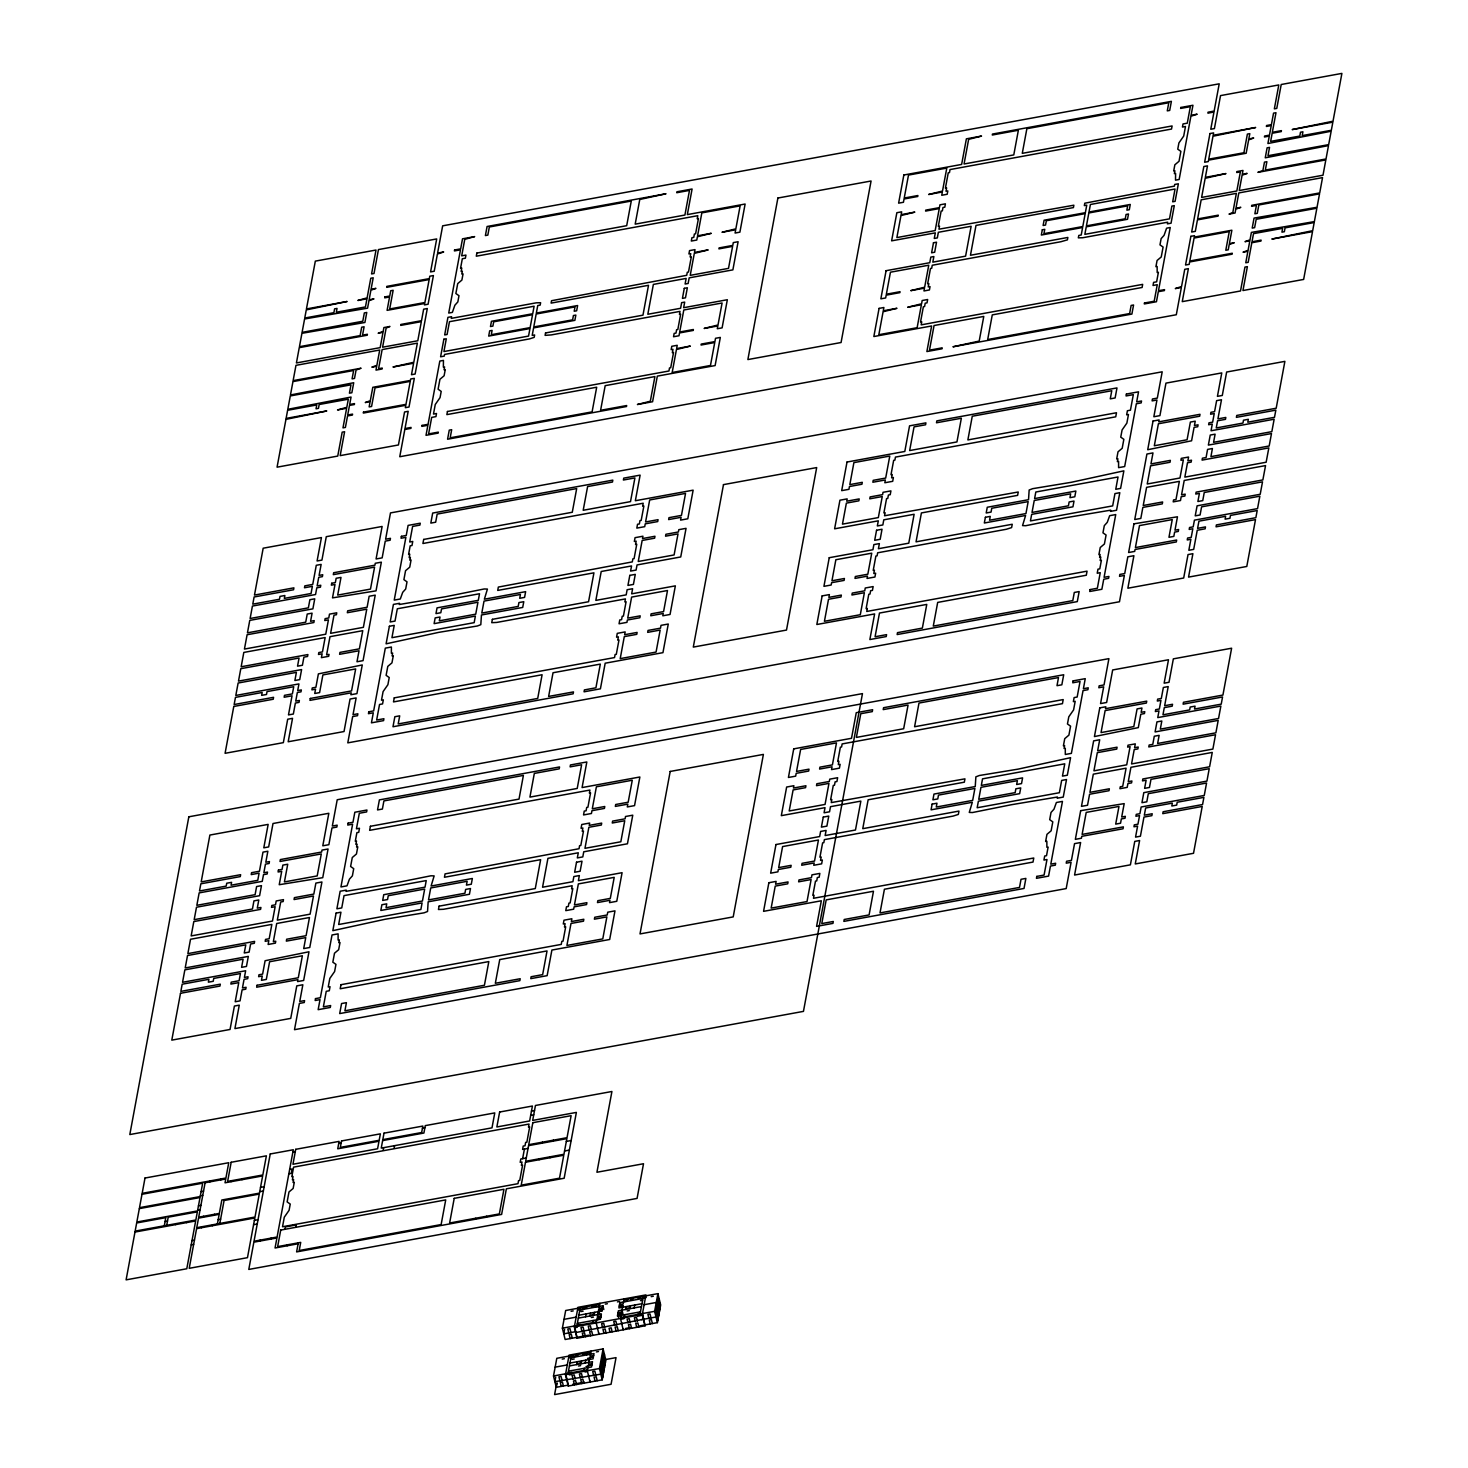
<?xml version="1.0" encoding="UTF-8"?>
<svg xmlns="http://www.w3.org/2000/svg" width="1468" height="1468" viewBox="0 0 1468 1468"><rect width="100%" height="100%" fill="white"/><g stroke="black" fill="none" stroke-linecap="round" stroke-linejoin="round"><path stroke-width="1.5" d="M164.288 1225.762L165.792 1217.651L136.671 1222.972L135.148 1231.101L195.831 1220L197.354 1211.871L168.214 1217.192L166.71 1225.321M175.628 1224.624L175.811 1223.67M186.564 1222.624L186.73 1221.67M201.428 1227.743L201.611 1226.789M203.391 1217.229L203.557 1216.275M209.961 1181.85L210.126 1180.896M212.346 1225.762L212.53 1224.789M214.31 1215.229L214.493 1214.275M220.879 1179.868L221.062 1178.896M217.392 1223.908L219.172 1214.348L198.529 1218.128L196.749 1227.688L255.01 1217.027L259.267 1194.09L224.072 1200.512L219.815 1223.468M231.1 1181.685L231.265 1180.731M242.018 1179.685L242.202 1178.731M259.928 1241.066L260.111 1240.111M270.846 1239.065L271.029 1238.111M284.976 1229.303L285.416 1226.918L296.334 1224.918L295.894 1227.303M287.196 1245.781L287.361 1244.827M298.298 1242.827L296.609 1251.91L501.616 1214.421L506.368 1188.823L564.152 1178.254L576.374 1112.414L532.682 1120.414L535.453 1105.477L611.917 1091.495L596.926 1172.253L643.516 1163.739L637.075 1198.42L248.789 1269.435L253.854 1242.185L276.92 1237.964L275.048 1248.002L298.114 1243.781M383.221 1150.05L383.662 1147.664M394.14 1148.049L394.58 1145.664M475.54 1219.192L475.705 1218.238M486.459 1217.192L486.642 1216.238M522.626 1158.656L524.406 1149.095M539.16 1159.72L539.343 1158.766M542.242 1143.132L542.426 1142.177M550.096 1157.738L550.261 1156.784M553.179 1141.131L553.344 1140.177M565.639 1373.773L568.391 1385.095L556.262 1387.297L553.509 1375.993L556.794 1358.304L590.778 1352.101M588.723 1335.183L565.143 1339.495L562.391 1328.191L565.675 1310.502L599.66 1304.281M555.693 1377.223L554.886 1381.645L600.816 1374.176L604.467 1354.579M564.574 1329.421L563.767 1333.843L575.896 1331.623L575.713 1332.577L643.865 1319.2M556.666 1383.498L554.592 1394.6L611.073 1384.269L616.028 1357.625L602.999 1360.01M556.262 1387.297L557.088 1382.893M565.455 1374.727L569.107 1355.129L603.091 1348.909L605.844 1360.23L602.21 1379.828L568.226 1386.049L565.455 1374.727L599.439 1368.525L603.091 1348.909M574.337 1326.925L577.988 1307.327L645.957 1294.904L642.305 1314.502L645.058 1325.806L577.107 1338.229L574.337 1326.925L642.305 1314.502M568.061 1373.332L571.346 1355.643M576.942 1325.531L580.227 1307.841M568.226 1386.049L568.391 1385.095M577.107 1338.229L574.52 1325.971M576.722 1364.598L577.254 1361.717M585.604 1316.778L586.136 1313.915M580.979 1363.809L581.511 1360.946M589.861 1316.007L590.393 1313.144M583.842 1370.451L584.246 1368.304M585.218 1363.038L585.75 1360.175M586.723 1354.909L587.127 1352.762M592.723 1322.65L593.127 1320.484M594.1 1315.236L594.632 1312.355M595.604 1307.107L596.008 1304.96M590.943 1351.129L590.008 1356.157L593.659 1355.496M602.265 1309.126L598.632 1309.786L597.384 1316.484L601.036 1315.805M599.825 1303.327L598.889 1308.355L602.541 1307.694M588.686 1376.397L588.87 1375.443M597.568 1328.595L597.751 1327.622M577.346 1323.384L600.412 1319.163L601.385 1313.897L578.319 1318.117M601.917 1311.034L602.889 1305.768L579.842 1309.988M590.246 1381.094L590.063 1382.049L587.31 1370.745L588.246 1365.717L591.879 1365.056M599.127 1333.293L598.944 1334.247L596.191 1322.925L597.127 1317.915L600.761 1317.255M624.102 1298.886L623.166 1303.914L619.533 1304.575M621.845 1324.154L622.01 1323.2M624.285 1316.869L624.689 1314.722M625.662 1309.456L626.194 1306.593M627.166 1301.327L627.57 1299.18M623.405 1328.852L623.221 1329.806L620.469 1318.484L621.386 1313.475L617.753 1314.135L618.67 1317.915M629.9 1308.685L630.433 1305.823M634.158 1307.915L634.69 1305.034M640.066 1313.988L643.351 1296.299M645.058 1325.806L642.489 1313.548M639.938 1325.824L657.389 1322.631L654.618 1311.328L657.903 1293.638L623.918 1299.841M659.279 1299.29L655.994 1316.98L641.589 1319.622M657.389 1322.631L660.673 1304.942L657.903 1293.638M292.903 1151.903L295.325 1151.463M338.704 1143.535L341.127 1143.095M422.454 1128.213L424.876 1127.773M531.471 1111.056L534.517 1110.505M530.664 1115.35L533.728 1114.799M289.636 1169.464L292.077 1169.023L291.27 1173.336L288.847 1173.776M201.116 1191.557L203.538 1191.117M200.327 1195.87L202.749 1195.429M260.515 1187.392L264.167 1186.731M259.726 1191.686L263.359 1191.025M198.455 1205.87L200.896 1205.43M528.04 1148.435L522.59 1149.426L523.195 1146.086L525.03 1145.756L525.636 1142.416L526.865 1142.196L529.691 1126.892L528.48 1127.112L529.049 1124.066L293.6 1167.133L291.82 1176.694L293.031 1176.474L292.407 1179.813L293.618 1179.593L293.086 1182.456L294.297 1182.235L293.141 1188.456L288.976 1191.979L287.141 1201.888L290.242 1204.09L289.086 1210.311L284.297 1217.192L282.517 1226.753L517.984 1183.685L518.534 1180.657L519.745 1180.437L522.59 1165.133L521.379 1165.353L522.002 1162.014L520.186 1162.344L520.81 1159.004L526.26 1157.995M566.336 1141.425L571.144 1140.544M197.666 1210.182L200.088 1209.742M165.077 1221.468L167.499 1221.027M564.556 1150.985L569.382 1150.105M218.181 1219.614L220.622 1219.156M254.386 1220.367L258.038 1219.706M253.597 1224.679L257.23 1224.018M192.014 1240.552L194.455 1240.111M191.225 1244.864L193.648 1244.405M584.613 1307.878L586.741 1307.493M591.898 1306.557L594.026 1306.171M605.256 1304.116L607.367 1303.731M617.386 1301.896L619.514 1301.51M630.745 1299.455L632.855 1299.07M638.011 1298.116L640.14 1297.73M571.089 1311.291L573.217 1310.887M578.374 1309.951L580.502 1309.566M581.401 1309.401L583.53 1309.016M597.182 1306.52L599.311 1306.116M625.093 1301.4L627.221 1301.015M640.874 1298.519L643.002 1298.134M643.901 1297.969L646.03 1297.584M651.186 1296.629L653.315 1296.244M642.947 1298.446L619.881 1302.667L618.909 1307.933L641.975 1303.712M580.998 1311.548L583.126 1311.163M640.47 1300.666L642.599 1300.281M619.257 1306.006L622.909 1305.346L621.661 1312.043L618.028 1312.704M600.063 1309.915L602.192 1309.529M620.707 1306.135L622.817 1305.749M578.851 1315.255L601.935 1310.961M564.024 1319.347L576.153 1317.126M644.122 1304.703L656.269 1302.483L659.022 1313.787M591.861 1314.649L593.99 1314.245M627.662 1308.098L629.79 1307.713M641.443 1306.575L618.377 1310.796L617.404 1316.044L640.452 1311.841M591.329 1317.512L593.457 1317.126M627.13 1310.961L629.258 1310.575M598.559 1318.044L600.687 1317.64M619.184 1314.264L621.313 1313.878M598.302 1319.475L600.412 1319.09M618.927 1315.695L621.056 1315.31M578.52 1324.925L580.649 1324.54M637.993 1314.062L640.121 1313.677M562.391 1328.191L596.375 1321.971M620.634 1317.53L654.618 1311.328M575.089 1327.641L577.218 1327.255M621.808 1319.09L623.937 1318.704M637.589 1316.209L639.718 1315.823M640.617 1315.658L642.745 1315.273M625.588 1328.448L629.956 1327.641M575.731 1355.698L577.86 1355.294M583.016 1354.358L585.145 1353.973M596.375 1351.918L598.485 1351.533M562.207 1359.093L564.336 1358.707M569.492 1357.753L571.621 1357.368M572.52 1357.203L574.649 1356.817M588.301 1354.322L590.43 1353.936M570.96 1357.79L594.008 1353.569L593.035 1358.836L569.969 1363.056M572.116 1359.35L574.245 1358.964M593.384 1356.927L589.751 1357.588L588.503 1364.286L592.154 1363.625M587.549 1358.377L589.677 1357.992M555.143 1367.148L567.29 1364.928M579.034 1363.166L581.163 1362.781M569.437 1365.919L592.503 1361.698L591.531 1366.965L568.465 1371.185M578.502 1366.029L580.631 1365.644M586.044 1366.506L588.154 1366.121M569.639 1372.745L571.768 1372.341M553.509 1375.993L587.494 1369.772M569.235 1374.892L571.364 1374.507M585.016 1372.011L587.145 1371.607M572.759 1384.287L584.356 1382.177M658.949 1301.088L657.994 1297.125L658.802 1301.914M660.325 1306.74L659.371 1302.777L660.178 1307.566M658.545 1303.29L657.572 1299.327L658.38 1304.135M659.921 1308.942L658.949 1304.997L659.774 1309.786M658.141 1305.511L657.169 1301.547L657.976 1306.336M659.517 1311.163L658.545 1307.199L659.352 1311.988M657.315 1309.933L656.343 1305.97L657.15 1310.759M658.692 1315.585L657.719 1311.621L658.526 1316.411M656.893 1312.135L655.939 1308.171L656.746 1312.979M658.288 1317.787L657.315 1313.842L658.123 1318.631M656.49 1314.355L655.517 1310.392L656.343 1315.181M657.866 1320.007L656.912 1316.044L657.719 1320.833M651.003 1317.897L650.03 1313.933L647.902 1314.319L648.874 1318.282M652.379 1323.549L651.407 1319.585L649.278 1319.971L650.251 1323.934M637.461 1321.292L636.506 1317.328L634.378 1317.714L635.35 1321.677M638.837 1326.944L637.883 1322.98L635.754 1323.384L636.727 1327.329M630.194 1322.631L629.221 1318.668L627.093 1319.053L628.065 1323.017M631.57 1328.283L630.598 1324.32L628.469 1324.705L629.442 1328.668M622.01 1310.135L622.927 1313.897M616.835 1325.072L615.863 1321.108L613.752 1321.494L614.707 1325.457M618.212 1330.724L617.239 1326.76L615.129 1327.145L616.083 1331.109M612.138 1331.825L611.183 1327.861L609.055 1328.265L610.027 1332.21M602.889 1305.768L603.807 1309.548M604.706 1327.274L603.733 1323.329L601.605 1323.714L602.577 1327.678M606.082 1332.944L605.11 1328.98L602.981 1329.366L603.954 1333.329M598.632 1309.786L599.55 1313.548M604.082 1356.597L603.128 1352.652L603.935 1357.441M605.458 1362.267L604.504 1358.304L605.311 1363.093M603.623 1359.056L602.669 1355.092L603.476 1359.882M605.018 1364.708L604.045 1360.744L604.853 1365.552M603.183 1361.497L602.21 1357.551L603.018 1362.341M604.559 1367.167L603.587 1363.203L604.394 1367.993M602.724 1363.955L601.752 1359.992L602.559 1364.8M604.1 1369.607L603.128 1365.644L603.954 1370.451M602.265 1366.396L601.293 1362.451L602.119 1367.24M603.642 1372.066L602.687 1368.103L603.495 1372.892M601.807 1368.855L600.852 1364.891L601.66 1369.699M603.183 1374.507L602.229 1370.543L603.036 1375.351M591.347 1329.733L590.375 1325.769L588.264 1326.155L589.219 1330.118M592.723 1335.385L591.769 1331.421L589.641 1331.806L590.595 1335.77M601.348 1371.295L600.394 1367.35L601.201 1372.14M602.742 1376.966L601.77 1373.002L602.577 1377.791M599.439 1368.525L602.21 1379.828M595.824 1375.094L594.852 1371.13L592.723 1371.516L593.696 1375.479M597.201 1380.746L596.228 1376.782L594.1 1377.168L595.072 1381.131M584.062 1331.054L583.108 1327.09L580.979 1327.494L581.934 1331.439M585.438 1336.706L584.484 1332.76L582.356 1333.146L583.31 1337.091M582.466 1377.534L581.493 1373.571L579.383 1373.956L580.337 1377.92M583.842 1383.186L582.888 1379.223L580.759 1379.608L581.713 1383.572M570.887 1332.54L569.933 1328.577L567.804 1328.98L568.758 1332.926M572.263 1338.192L571.309 1334.247L569.18 1334.632L570.153 1338.577M575.181 1378.856L574.227 1374.91L572.098 1375.296L573.052 1379.241M576.557 1384.507L575.603 1380.562L573.474 1380.948L574.447 1384.911M562.005 1380.342L561.051 1376.397L558.923 1376.782L559.895 1380.727M563.382 1385.994L562.428 1382.049L560.299 1382.434L561.271 1386.398M188.84 816.795L129.808 1134.562L803.455 1011.379L862.468 693.612L188.84 816.795M134.983 1232.056L126.101 1279.857L186.785 1268.756L195.666 1220.954L134.983 1232.056M139.332 1208.623L136.836 1222.018L197.519 1210.917L200.015 1197.539L139.332 1208.623M141.992 1194.291L139.497 1207.669L200.18 1196.567L202.676 1183.19L141.992 1194.291M145.002 1178.033L142.176 1193.337L225.907 1178.015L228.751 1162.711L145.002 1178.033M285.948 419.371L277.067 467.173L337.75 456.071L342.191 432.161L344.613 431.72L340.172 455.63L398.434 444.969L404.562 411.994L408.196 411.315L405.003 428.528L411.077 427.427L410.893 428.381L404.819 429.482L399.755 456.731L1176.308 314.739L1181.373 287.489L1175.299 288.59L1181.556 286.517L1184.749 269.323L1188.383 268.644L1182.254 301.637L1240.515 290.976L1244.956 267.084L1247.378 266.644L1242.956 290.536L1303.639 279.434L1312.52 231.632L1271.857 239.064L1312.686 230.678L1314.19 222.549L1285.069 227.87L1284.353 231.705L1281.931 232.146L1282.647 228.329L1253.507 233.651L1252.002 241.78L1261.104 240.11L1260.939 241.064L1251.819 242.734L1248.185 262.332L1245.763 262.772L1247.892 251.303L1243.029 252.184L1248.075 250.349L1249.837 240.789L1244.992 241.669L1250.02 239.834L1251.397 232.403L1314.374 221.595L1316.869 208.217L1256.186 219.301L1254.626 227.65L1252.204 228.09L1254.057 218.09L1317.035 207.263L1319.53 193.868L1258.847 204.97L1257.287 213.337L1254.865 213.778L1256.406 205.41L1251.562 206.291L1251.745 205.337L1319.714 192.914L1322.54 177.61L1238.809 192.932L1235.964 208.236L1240.809 207.337L1235.781 209.19L1235.065 213.007L1229.01 214.126L1232.826 212.493L1236.368 193.372L1201.173 199.813L1197.631 218.934L1218.256 215.154L1218.073 216.108L1197.448 219.888L1195.319 231.357L1191.667 232.036L1203.833 166.526L1207.485 165.866L1205.356 177.334L1225.982 173.573L1205.173 178.307L1201.613 197.428L1236.827 190.987L1240.368 171.866L1236.735 172.527L1236.9 171.572L1242.974 170.453L1242.258 174.288L1247.121 173.389L1242.093 175.243L1239.249 190.546L1322.998 175.224L1325.824 159.92L1257.874 172.362L1262.902 170.508L1264.462 162.141L1266.884 161.7L1265.324 170.068L1326.008 158.966L1328.503 145.589L1265.251 157.828L1267.104 147.828L1269.545 147.387L1267.985 155.718L1328.668 144.635L1331.164 131.239L1267.912 143.515L1269.288 136.102L1264.443 136.983L1264.609 136.029L1269.471 135.129L1271.251 125.569L1266.389 126.468L1266.572 125.514L1271.416 124.615L1273.545 113.146L1275.986 112.706L1272.334 132.303L1281.436 130.634L1281.27 131.588L1272.169 133.258L1270.646 141.387L1299.786 136.065L1300.501 132.23L1302.923 131.79L1302.208 135.607L1331.329 130.285L1332.852 122.156L1292.189 129.588L1333.017 121.202L1341.899 73.4L1281.215 84.502L1276.775 108.393L1274.352 108.852L1278.793 84.942L1220.532 95.603L1214.403 128.578L1210.77 129.239L1213.963 112.045L1207.889 113.146L1208.072 112.192L1214.146 111.073L1219.211 83.823L442.657 225.833L437.592 253.083L443.666 251.982L437.409 254.037L434.216 271.25L430.583 271.91L436.693 238.935L378.45 249.578L374.01 273.488L371.569 273.929L376.01 250.037L315.326 261.12L306.445 308.941L347.109 301.49L306.28 309.895L304.757 318.024L333.897 312.684L334.612 308.867L337.034 308.427L336.319 312.244L365.459 306.922L366.963 298.793L357.862 300.463L367.128 297.839L370.78 278.241L373.202 277.782L371.074 289.269L375.936 288.37L370.89 290.224L369.129 299.784L373.973 298.885L368.945 300.738L367.569 308.17L304.592 318.978L302.096 332.355L362.779 321.253L364.339 312.923L366.761 312.464L364.908 322.483L301.931 333.309L299.435 346.705L360.119 335.603L361.678 327.217L364.101 326.777L362.541 335.163L367.404 334.264L367.22 335.218L299.252 347.659L296.426 362.945L380.157 347.641L383.001 332.337L378.157 333.236L383.185 331.383L383.9 327.566L389.956 326.447L386.139 328.08L382.597 347.2L417.793 340.759L421.334 321.639L400.709 325.401L400.892 324.446L421.518 320.685L423.646 309.197L427.298 308.537L415.132 374.028L411.48 374.707L413.609 363.22L392.984 367L413.793 362.266L417.352 343.145L382.139 349.586L378.597 368.707L382.231 368.046L382.065 369L375.992 370.101L376.707 366.284L371.844 367.165L376.872 365.33L379.717 350.026L295.967 365.349L293.123 380.634L361.091 368.211L356.063 370.046L354.504 378.432L352.081 378.872L353.641 370.505L292.958 381.588L290.462 394.984L353.715 382.726L351.861 392.745L349.421 393.185L350.98 384.836L290.297 395.938L287.801 409.315L351.054 397.039L349.678 404.471L354.522 403.59L354.357 404.544L349.494 405.425L347.714 414.985L352.577 414.104L352.393 415.059L347.549 415.939L345.402 427.427L342.98 427.867L346.632 408.269L337.53 409.939L346.797 407.315L348.32 399.186L319.18 404.507L318.464 408.343L316.042 408.783L316.758 404.948L287.618 410.288L286.113 418.398L326.777 410.967L285.948 419.371M180.509 993.285L171.793 1040.133L230.054 1029.472L234.403 1006.057L239.266 1005.158L234.917 1028.591L290.737 1018.388L296.775 985.872L302.848 984.771L299.747 1001.488L304.592 1000.607L304.243 1002.516L299.38 1003.415L294.499 1029.692L1066.19 888.58L1071.09 862.285L1066.227 863.184L1066.575 861.257L1071.438 860.376L1074.539 843.641L1080.613 842.54L1074.576 875.038L1130.397 864.836L1134.764 841.403L1139.608 840.522L1135.259 863.955L1193.521 853.293L1202.219 806.446L1162.766 813.657L1163.133 811.749L1202.567 804.537L1203.907 797.363L1177.208 802.244L1176.675 805.106L1171.813 806.005L1172.345 803.124L1145.646 808.006L1144.324 815.18L1152.215 813.749L1151.848 815.658L1143.957 817.089L1140.416 836.209L1135.553 837.109L1137.59 826.117L1133.957 826.778L1134.305 824.869L1137.957 824.19L1139.553 815.602L1135.902 816.263L1136.269 814.355L1139.902 813.676L1141.15 806.996L1204.255 795.454L1206.568 783.013L1148.306 793.674L1146.802 801.803L1141.957 802.684L1143.811 792.647L1206.935 781.104L1209.228 768.681L1150.985 779.324L1149.462 787.454L1144.618 788.353L1146.123 780.224L1142.489 780.884L1142.838 778.976L1209.595 766.773L1212.256 752.423L1130.929 767.287L1128.268 781.637L1131.92 780.976L1131.553 782.884L1127.919 783.545L1127.204 787.38L1119.919 788.701L1120.286 786.793L1122.708 786.353L1126.084 768.186L1093.311 774.168L1089.935 792.335L1109.349 788.793L1109.001 790.701L1089.586 794.243L1087.531 805.253L1081.476 806.354L1093.642 740.863L1099.697 739.762L1097.66 750.754L1117.075 747.194L1116.726 749.102L1097.312 752.662L1093.935 770.828L1126.708 764.828L1130.085 746.661L1127.644 747.12L1128.011 745.193L1135.296 743.872L1134.58 747.689L1138.214 747.029L1137.865 748.937L1134.214 749.597L1131.553 763.947L1212.88 749.084L1215.541 734.734L1148.783 746.937L1149.15 745.028L1152.784 744.368L1154.288 736.239L1159.151 735.358L1157.628 743.469L1215.889 732.826L1218.201 720.384L1155.096 731.926L1156.949 721.889L1161.812 721.008L1160.307 729.137L1218.55 718.476L1220.862 706.053L1157.757 717.595L1159.004 710.897L1155.353 711.558L1155.72 709.65L1159.353 708.989L1160.949 700.383L1157.316 701.043L1157.665 699.135L1161.316 698.474L1163.353 687.483L1168.198 686.584L1164.656 705.704L1172.547 704.273L1172.18 706.181L1164.289 707.631L1162.968 714.788L1189.667 709.906L1190.199 707.044L1195.062 706.163L1194.53 709.026L1221.229 704.145L1222.55 696.97L1183.116 704.181L1183.465 702.273L1222.917 695.061L1231.615 648.214L1173.354 658.857L1169.005 682.29L1164.142 683.171L1168.491 659.756L1112.671 669.959L1106.633 702.475L1100.56 703.576L1103.679 686.841L1098.816 687.74L1099.165 685.813L1104.028 684.932L1108.909 658.637L337.218 799.748L332.337 826.044L337.181 825.163L336.833 827.071L331.97 827.97L328.869 844.687L322.795 845.807L328.832 813.29L273.011 823.511L268.662 846.926L263.8 847.825L268.149 824.392L209.887 835.053L201.189 881.901L240.642 874.689L240.275 876.598L200.841 883.809L199.501 890.984L226.2 886.103L226.733 883.222L231.595 882.341L231.063 885.204L257.762 880.323L259.102 873.148L251.212 874.598L251.56 872.689L259.451 871.24L262.992 852.119L267.855 851.238L265.818 862.23L269.451 861.569L269.103 863.478L265.451 864.138L263.855 872.744L267.506 872.084L267.139 873.992L263.506 874.653L262.258 881.351L199.153 892.893L196.84 905.316L255.102 894.673L256.606 886.544L261.469 885.644L259.597 895.7L196.492 907.224L194.18 919.665L252.441 909.004L253.946 900.875L258.79 899.994L257.285 908.123L260.937 907.463L260.57 909.371L193.813 921.574L191.152 935.923L272.479 921.042L275.14 906.71L271.507 907.371L271.855 905.462L275.489 904.783L276.204 900.967L283.489 899.627L283.141 901.554L280.7 901.994L277.324 920.161L310.097 914.16L313.473 895.994L294.059 899.554L294.407 897.645L313.822 894.085L315.877 883.094L321.932 881.974L309.766 947.484L303.711 948.585L305.748 937.593L286.333 941.135L286.682 939.226L306.096 935.685L309.473 917.518L276.7 923.5L273.342 941.667L275.764 941.227L275.397 943.135L268.13 944.475L268.827 940.639L265.194 941.318L265.543 939.392L269.194 938.731L271.855 924.4L190.528 939.263L187.867 953.613L254.625 941.392L254.276 943.3L250.624 943.979L249.12 952.108L244.257 952.989L245.78 944.86L187.519 955.521L185.207 967.944L248.312 956.402L246.459 966.439L241.596 967.339L243.101 959.21L184.858 969.853L182.546 982.294L245.651 970.752L244.404 977.431L248.055 976.77L247.707 978.679L244.055 979.358L242.459 987.964L246.092 987.285L245.743 989.193L242.11 989.872L240.055 1000.864L235.21 1001.745L238.752 982.624L230.861 984.074L231.228 982.165L239.119 980.716L240.44 973.541L213.741 978.422L213.209 981.303L208.364 982.184L208.896 979.321L182.179 984.202L180.858 991.377L220.31 984.166L219.943 986.074L180.509 993.285M233.779 706.457L225.081 753.304L283.342 742.643L287.691 719.228L292.536 718.329L288.187 741.762L344.026 731.541L350.063 699.043L356.137 697.924L353.017 714.659L357.88 713.778L357.513 715.687L352.669 716.567L347.788 742.863L1119.478 601.752L1124.36 575.456L1119.515 576.337L1119.864 574.428L1124.727 573.548L1127.828 556.812L1133.902 555.711L1127.864 588.209L1183.685 578.007L1188.034 554.574L1192.897 553.693L1188.548 577.107L1246.791 566.464L1255.507 519.617L1216.054 526.829L1216.403 524.92L1255.856 517.69L1257.195 510.534L1230.478 515.415L1229.945 518.277L1225.101 519.158L1225.633 516.296L1198.934 521.177L1197.594 528.352L1205.485 526.902L1205.136 528.829L1197.246 530.26L1193.686 549.381L1188.841 550.28L1190.878 539.288L1187.245 539.949L1187.594 538.04L1191.227 537.361L1192.823 528.755L1189.19 529.434L1189.539 527.507L1193.19 526.847L1194.438 520.149L1257.544 508.607L1259.856 496.184L1201.595 506.845L1200.09 514.974L1195.227 515.855L1197.099 505.818L1260.205 494.276L1262.517 481.853L1204.255 492.496L1202.751 500.625L1197.888 501.505L1199.411 493.395L1195.759 494.055L1196.126 492.147L1262.865 479.926L1265.544 465.595L1184.217 480.458L1181.556 494.808L1185.19 494.129L1184.841 496.056L1181.189 496.716L1180.492 500.533L1173.207 501.873L1173.556 499.964L1175.996 499.524L1179.355 481.357L1146.6 487.339L1143.223 505.506L1162.638 501.964L1162.289 503.873L1142.856 507.414L1140.82 518.424L1134.746 519.525L1146.912 454.034L1152.986 452.915L1150.949 463.925L1170.363 460.365L1170.014 462.273L1150.582 465.833L1147.224 484L1179.978 477.999L1183.355 459.833L1180.933 460.273L1181.281 458.365L1188.566 457.043L1187.851 460.86L1191.502 460.2L1191.135 462.108L1187.502 462.769L1184.841 477.118L1266.15 462.236L1268.829 447.905L1202.072 460.108L1202.42 458.199L1206.072 457.539L1207.577 449.41L1212.421 448.511L1210.917 456.64L1269.178 445.997L1271.49 433.555L1208.366 445.098L1210.238 435.06L1215.1 434.179L1213.577 442.308L1271.839 431.647L1274.151 419.224L1211.045 430.766L1212.274 424.068L1208.641 424.729L1208.99 422.821L1212.641 422.16L1214.238 413.554L1210.586 414.215L1210.953 412.306L1214.586 411.646L1216.623 400.636L1221.486 399.755L1217.926 418.875L1225.817 417.444L1225.468 419.353L1217.578 420.784L1216.238 427.959L1242.956 423.078L1243.488 420.215L1248.332 419.316L1247.8 422.197L1274.499 417.316L1275.839 410.141L1236.386 417.352L1236.753 415.444L1276.187 408.232L1284.885 361.367L1226.642 372.028L1222.293 395.461L1217.431 396.342L1221.78 372.909L1165.959 383.13L1159.922 415.627L1153.848 416.747L1156.949 400.012L1152.105 400.892L1152.453 398.984L1157.316 398.103L1162.197 371.808L390.488 512.919L385.607 539.215L390.47 538.334L390.103 540.242L385.258 541.123L382.157 557.858L376.083 558.978L382.12 526.462L326.281 536.682L321.932 560.097L317.088 560.978L321.437 537.563L263.176 548.206L254.478 595.072L293.912 587.842L293.563 589.769L254.111 596.981L252.79 604.155L279.489 599.256L280.021 596.393L284.884 595.513L284.333 598.375L311.051 593.494L312.372 586.319L304.482 587.769L304.849 585.86L312.739 584.411L316.281 565.29L321.143 564.409L319.088 575.401L322.74 574.722L322.373 576.649L318.739 577.309L317.143 585.916L320.776 585.255L320.428 587.163L316.794 587.824L315.547 594.522L252.423 606.064L250.129 618.487L308.372 607.844L309.895 599.715L314.739 598.816L312.886 608.853L249.762 620.395L247.45 632.836L305.711 622.175L307.234 614.046L312.078 613.165L310.574 621.294L314.207 620.615L313.858 622.542L247.101 634.745L244.44 649.076L325.749 634.213L328.428 619.881L324.777 620.542L325.144 618.634L328.777 617.955L329.493 614.138L336.759 612.798L336.411 614.725L333.988 615.165L330.612 633.332L363.385 627.331L366.761 609.165L347.329 612.725L347.696 610.798L367.11 607.257L369.147 596.265L375.221 595.146L363.055 660.637L356.981 661.756L359.036 650.764L339.603 654.306L339.97 652.398L359.385 648.838L362.761 630.671L329.988 636.672L326.612 654.838L329.034 654.398L328.685 656.306L321.4 657.646L322.116 653.811L318.483 654.471L318.831 652.563L322.465 651.902L325.144 637.552L243.816 652.434L241.156 666.766L307.913 654.563L307.546 656.471L303.913 657.15L302.408 665.261L297.545 666.16L299.05 658.031L240.789 668.692L238.495 681.115L301.601 669.573L299.729 679.611L294.884 680.491L296.389 672.381L238.128 683.024L235.816 695.447L298.94 683.923L297.692 690.602L301.344 689.942L300.977 691.85L297.343 692.511L295.747 701.117L299.38 700.456L299.032 702.365L295.38 703.044L293.343 714.035L288.48 714.916L292.04 695.795L284.15 697.245L284.498 695.337L292.389 693.887L293.728 686.712L267.029 691.593L266.497 694.474L261.634 695.355L262.166 692.492L235.467 697.373L234.146 704.53L273.58 697.318L273.231 699.245L233.779 706.457M196.584 1228.643L189.207 1268.315L247.468 1257.672L254.826 1217.981L196.584 1228.643M205.098 1182.749L198.712 1217.174L219.338 1213.394L221.833 1199.998L259.451 1193.135L262.644 1175.923L225.026 1182.804L225.742 1178.969L205.098 1182.749M257.028 985.285L256.661 987.212L297.931 979.651L297.582 981.578L303.656 980.459L308.977 951.778L265.102 960.733L262.625 974.11L258.974 974.77L258.625 976.679L262.258 976.018L261.469 980.33L266.314 979.431L269.598 961.742L302.371 955.76L298.298 977.743L257.028 985.285M278.425 870.084L278.076 871.992L281.709 871.331L279.232 884.709L322.74 877.681L328.061 848.999L322.006 850.1L321.639 852.027L280.37 859.569L280.021 861.477L321.29 853.936L317.198 875.919L284.425 881.919L287.728 864.23L282.865 865.111L282.058 869.423L278.425 870.084M310.298 698.456L309.95 700.364L351.219 692.823L350.852 694.731L356.926 693.63L362.266 664.949L318.391 673.885L315.895 687.281L312.262 687.941L311.895 689.85L315.547 689.189L314.739 693.483L319.602 692.602L322.887 674.913L355.66 668.931L351.568 690.914L310.298 698.456M331.713 583.255L331.346 585.163L334.998 584.503L332.502 597.88L376.028 590.852L381.35 562.171L375.276 563.272L374.927 565.18L333.658 572.74L333.309 574.649L374.579 567.107L370.486 589.09L337.713 595.091L340.998 577.401L336.154 578.282L335.346 582.576L331.713 583.255M363.495 412.104L363.312 413.058L405.792 405.296L405.351 407.682L409.003 407.021L414.325 378.34L410.691 379.001L410.416 380.432L372.799 387.313L370.303 400.709L365.275 402.544L370.119 401.663L369.147 406.911L371.587 406.471L375.037 387.827L410.233 381.386L405.975 404.342L363.495 412.104M384.891 296.903L384.726 297.857L389.571 296.958L387.093 310.354L424.711 303.472L424.454 304.904L428.087 304.243L433.409 275.562L429.775 276.223L429.335 278.608L386.855 286.37L386.671 287.343L429.151 279.562L424.894 302.518L389.699 308.959L393.149 290.297L390.727 290.756L389.754 296.004L384.891 296.903M231.173 1162.271L227.632 1181.391L262.827 1174.969L266.387 1155.83L231.173 1162.271M270.24 1153.976L254.037 1241.231L277.103 1237.01L293.306 1149.756L270.24 1153.976M315.51 998.607L315.161 1000.515L320.024 999.635L318.152 1009.672L330.282 1007.452L330.649 1005.543L323.364 1006.865L326.245 991.304L329.291 990.753L330.043 986.698L328.226 987.028L329.823 978.422L334.612 971.541L335.952 964.366L332.832 962.164L334.502 953.209L338.668 949.686L340.007 942.511L338.796 942.731L339.328 939.869L338.117 940.089L338.099 933.85L332.025 934.969L320.373 997.726L315.51 998.607M348.099 823.163L347.751 825.071L352.614 824.19L340.943 886.947L347.017 885.828L349.439 879.167L352.393 875.846L353.715 868.671L350.613 866.469L352.283 857.532L356.449 853.991L357.788 846.816L356.577 847.036L357.109 844.173L355.88 844.394L356.504 841.054L355.293 841.274L356.889 832.668L358.724 832.338L359.476 828.264L356.43 828.833L359.33 813.254L366.615 811.932L366.963 810.024L354.834 812.244L352.962 822.282L348.099 823.163M368.798 711.778L368.45 713.687L373.294 712.806L371.441 722.843L383.57 720.623L383.919 718.714L376.652 720.036L379.533 704.475L382.561 703.924L383.332 699.851L381.497 700.199L383.093 691.593L387.901 684.712L389.222 677.537L386.121 675.335L387.791 666.38L391.956 662.857L393.296 655.682L392.084 655.902L392.617 653.04L391.387 653.26L391.387 647.021L385.313 648.14L373.661 710.897L368.798 711.778M401.388 536.334L401.039 538.242L405.884 537.361L394.231 600.118L400.305 598.999L402.709 592.32L405.682 589.017L407.003 581.842L403.902 579.64L405.553 570.703L409.737 567.162L411.058 559.987L409.847 560.207L410.379 557.345L409.168 557.565L409.792 554.225L408.581 554.445L410.178 545.839L411.994 545.509L412.747 541.435L409.719 542.004L412.618 526.425L419.885 525.104L420.252 523.195L408.104 525.397L406.251 535.453L401.388 536.334M421.995 425.426L421.811 426.381L427.885 425.28L426.014 435.317L438.161 433.097L438.326 432.142L428.619 433.904L431.684 417.389L435.941 416.618L436.51 413.499L433.482 414.068L435.262 404.507L440.051 397.626L441.207 391.406L438.106 389.203L439.941 379.294L444.107 375.771L445.263 369.551L444.052 369.771L444.584 366.908L443.373 367.128L443.446 360.412L439.813 361.073L428.069 424.307L421.995 425.426M454.585 249.982L454.401 250.936L460.475 249.817L448.731 313.051L452.364 312.39L454.878 305.234L457.832 301.931L458.989 295.71L455.869 293.508L457.722 283.599L461.888 280.076L463.044 273.855L461.833 274.076L462.365 271.213L461.154 271.433L461.778 268.094L460.548 268.314L462.328 258.753L465.374 258.203L465.943 255.083L461.704 255.854L464.769 239.339L474.659 236.605L462.512 238.825L460.658 248.863L454.585 249.982M336.099 913.114L332.832 930.657L385.368 919.207L424.087 912.821L427.537 911.5L428.161 901.811L469.43 894.269L470.494 888.525L465.631 889.424L464.934 893.241L428.509 899.902L430.73 887.956L467.154 881.295L466.439 885.112L471.283 884.231L472.366 878.488L431.097 886.03L434.143 875.901L430.95 875.79L391.993 883.608L345.989 891.333L346.228 890.14L340.154 891.241L336.888 908.802L341.75 907.921L344.026 895.627L426.234 880.58L425.023 887.149L383.754 894.691L382.689 900.434L387.552 899.535L388.249 895.719L424.674 889.058L422.454 901.003L386.029 907.664L386.745 903.848L381.9 904.728L380.818 910.472L422.087 902.93L420.876 909.481L338.668 924.51L340.943 912.215L336.099 913.114M389.369 626.267L386.102 643.828L438.657 632.378L477.357 625.992L480.807 624.671L481.449 614.982L522.7 607.44L523.782 601.696L518.92 602.577L518.204 606.412L481.798 613.074L484.018 601.109L520.424 594.467L519.727 598.283L524.571 597.403L525.636 591.659L484.367 599.201L487.431 589.072L484.238 588.962L445.263 596.779L399.278 604.504L399.498 603.311L393.424 604.412L390.176 621.973L395.02 621.092L397.314 608.78L479.522 593.751L478.311 600.32L437.042 607.862L435.978 613.606L440.822 612.706L441.538 608.89L477.944 602.229L475.724 614.174L439.317 620.836L440.033 617.019L435.17 617.9L434.106 623.643L475.375 616.083L474.164 622.652L391.938 637.681L394.231 625.386L389.369 626.267M443.868 339.218L440.602 356.779L444.253 356.118L444.565 354.43L529.508 338.906L534.187 337.365L534.627 334.961L532.205 335.401L533.6 327.896L574.869 320.354L575.841 315.088L573.419 315.528L572.612 319.841L533.783 326.942L536.169 314.024L575.016 306.922L574.208 311.234L576.649 310.794L577.621 305.527L536.352 313.069L537.747 305.546L540.169 305.105L540.628 302.72L536.224 302.83L451.263 318.373L451.575 316.703L447.923 317.363L444.676 334.924L447.098 334.484L449.465 321.694L534.113 306.225L532.719 313.73L491.45 321.29L490.477 326.538L492.899 326.098L493.688 321.804L532.535 314.702L530.131 327.603L491.303 334.704L492.092 330.41L489.67 330.851L488.697 336.099L529.966 328.557L528.553 336.08L443.923 351.549L446.29 338.778L443.868 339.218M280.718 1230.074L277.654 1246.607L300.72 1242.387L299.215 1250.516L441.134 1224.551L445.721 1199.906L280.718 1230.074M295.729 1149.316L292.958 1164.252L377.588 1148.765L379.001 1141.242L337.732 1148.802L339.108 1141.388L295.729 1149.316M340.961 984.698L340.209 988.753L488.826 961.577L484.422 985.267L344.907 1010.791L346.43 1002.662L341.567 1003.543L339.695 1013.581L519.856 980.642L520.204 978.734L495.34 983.266L499.744 959.577L547.032 950.934L542.646 974.624L531.122 976.734L530.774 978.642L547.142 975.651L551.895 950.053L609.679 939.483L614.982 910.857L607.752 912.197L607.22 914.986L594.76 917.261L594.393 919.188L606.871 916.894L602.779 938.896L566.923 945.447L570.997 923.464L583.475 921.188L583.824 919.262L571.364 921.555L571.878 918.748L563.987 920.197L563.29 924.014L565.107 923.684L564.483 927.024L565.694 926.803L563.033 941.153L561.822 941.373L561.253 944.401L340.961 984.698M370.395 826.282L369.642 830.337L589.934 790.059L589.365 793.087L590.576 792.867L587.916 807.216L586.705 807.437L586.081 810.776L584.246 811.107L583.548 814.942L591.439 813.492L591.953 810.703L604.431 808.409L604.779 806.501L592.301 808.776L596.393 786.793L632.268 780.242L628.176 802.225L615.698 804.501L615.349 806.409L627.827 804.134L627.295 806.941L634.543 805.62L639.865 776.994L582.08 787.564L586.833 761.965L570.465 764.956L570.116 766.865L581.622 764.755L577.218 788.444L529.93 797.106L534.334 773.416L559.18 768.865L559.547 766.957L379.405 799.895L377.533 809.932L382.396 809.051L383.9 800.922L523.397 775.416L519.011 799.106L370.395 826.282M394.25 697.869L393.497 701.924L542.096 674.748L537.71 698.438L398.195 723.944L399.7 715.834L394.855 716.714L392.984 726.752L573.126 693.813L573.493 691.905L548.628 696.438L553.032 672.748L600.32 664.105L595.916 687.795L584.411 689.905L584.062 691.813L600.412 688.822L605.183 663.206L662.949 652.654L668.27 624.028L661.022 625.35L660.508 628.157L648.03 630.433L647.682 632.359L660.16 630.066L656.068 652.067L620.212 658.618L624.285 636.635L636.763 634.341L637.112 632.433L624.634 634.708L625.166 631.919L617.276 633.35L616.56 637.185L618.377 636.855L617.771 640.195L618.982 639.975L616.303 654.324L615.092 654.544L614.541 657.572L394.25 697.869M423.683 539.435L422.912 543.509L643.204 503.23L642.635 506.258L643.865 506.038L641.186 520.388L639.975 520.608L639.351 523.948L637.534 524.278L636.818 528.113L644.709 526.663L645.241 523.856L657.701 521.58L658.068 519.672L645.59 521.947L649.682 499.964L685.538 493.395L681.464 515.396L668.986 517.672L668.637 519.58L681.097 517.305L680.583 520.112L687.813 518.773L693.135 490.165L635.35 500.735L640.121 475.137L623.753 478.128L623.386 480.036L634.91 477.926L630.506 501.616L583.2 510.277L587.604 486.569L612.468 482.036L612.817 480.128L432.675 513.066L430.821 523.103L435.666 522.204L437.17 514.094L576.685 488.569L572.281 512.259L423.683 539.435M447.446 411.499L446.859 414.618L596.687 387.222L592.099 411.866L450.181 437.813L451.685 429.702L449.263 430.142L447.575 439.226L626.506 406.508L626.671 405.535L600.596 410.306L605.183 385.662L654.911 376.579L650.324 401.223L637.424 404.507L652.581 401.737L657.334 376.12L715.118 365.569L720.329 337.42L715.522 338.301L714.916 341.585L701.227 344.081L701.043 345.035L714.732 342.539L710.475 365.477L672.179 372.487L676.436 349.549L690.309 346.081L676.62 348.577L677.225 345.31L671.775 346.301L671.151 349.659L672.968 349.311L672.344 352.669L673.555 352.448L670.711 367.734L669.5 367.954L668.949 371L447.446 411.499M476.861 253.083L476.293 256.203L697.795 215.686L697.227 218.732L698.438 218.512L695.593 233.797L694.382 234.036L693.758 237.376L691.942 237.706L691.318 241.046L696.786 240.055L697.392 236.77L711.246 233.32L697.575 235.816L701.832 212.878L740.129 205.869L735.853 228.825L721.999 232.274L735.688 229.779L735.083 233.045L739.89 232.164L745.12 204.034L687.336 214.603L692.089 189.005L676.95 191.776L676.766 192.73L689.483 190.4L684.914 215.044L635.185 224.145L639.773 199.483L666.013 193.758L487.082 226.494L485.394 235.577L487.835 235.119L489.339 226.989L631.277 201.043L626.689 225.687L476.861 253.083M341.53 1140.948L340.337 1147.389L379.166 1140.287L380.377 1133.846L341.53 1140.948M382.634 1140.581L381.24 1148.104L492 1127.846L494.771 1112.909L425.28 1125.626L423.903 1133.039L382.634 1140.581M384.01 1133.168L382.818 1139.627L421.646 1132.525L422.857 1126.066L384.01 1133.168M439.079 906.16L438.455 909.499L443.501 909.279L572.153 885.736L571.584 888.782L572.795 888.562L570.135 902.912L568.923 903.132L568.299 906.472L566.483 906.802L565.767 910.637L573.658 909.187L574.098 906.857L586.558 904.582L586.906 902.673L574.447 904.949L578.355 883.919L614.211 877.369L610.303 898.398L597.843 900.673L597.476 902.581L609.954 900.306L609.532 902.636L616.762 901.297L622.083 872.689L578.392 880.672L579.346 875.552L573.86 876.561L572.905 881.681L542.554 887.222L547.931 858.34L578.282 852.78L577.328 857.918L582.796 856.908L583.75 851.789L627.442 843.788L632.763 815.18L625.515 816.502L625.093 818.814L612.615 821.107L612.266 823.016L624.744 820.74L620.836 841.77L584.961 848.321L588.87 827.291L601.348 825.016L601.696 823.108L589.219 825.383L589.659 823.053L581.768 824.502L581.053 828.319L582.869 827.989L582.264 831.347L583.475 831.108L580.814 845.458L579.585 845.678L579.034 848.724L445.061 873.9L444.455 877.258L540.646 859.661L535.288 888.562L439.079 906.16M492.367 619.331L491.743 622.671L496.771 622.432L625.423 598.907L624.873 601.953L626.084 601.733L623.423 616.065L622.212 616.303L621.588 619.643L619.753 619.973L619.056 623.79L626.946 622.359L627.368 620.028L639.846 617.753L640.195 615.844L627.717 618.12L631.625 597.091L667.5 590.521L663.591 611.569L651.113 613.844L650.764 615.753L663.242 613.477L662.802 615.789L670.05 614.468L675.353 585.86L631.662 593.843L632.616 588.723L627.13 589.714L626.194 594.852L595.843 600.394L601.219 571.492L631.552 565.951L630.598 571.07L636.084 570.079L637.039 564.941L680.73 556.959L686.051 528.352L678.803 529.673L678.381 531.985L665.903 534.279L665.554 536.187L678.014 533.893L674.106 554.941L638.25 561.492L642.158 540.463L654.618 538.187L654.985 536.26L642.507 538.554L642.947 536.224L635.057 537.673L634.341 541.49L636.158 541.16L635.534 544.5L636.745 544.279L634.084 558.629L632.873 558.849L632.304 561.895L498.349 587.072L497.725 590.43L593.934 572.832L588.558 601.733L492.367 619.331M545.546 332.961L545.105 335.365L551.362 334.906L680.014 311.381L679.445 314.427L680.657 314.207L677.831 329.493L676.601 329.713L675.996 333.071L674.161 333.401L673.537 336.741L679.005 335.75L679.519 332.942L693.208 330.447L693.391 329.493L679.702 331.988L683.794 310.005L722.091 302.995L717.999 324.978L704.126 328.447L717.815 325.951L717.301 328.74L722.109 327.859L727.339 299.729L683.648 307.711L684.694 302.114L681.629 302.665L680.601 308.28L647.828 314.262L653.37 284.407L686.143 278.425L685.097 284.021L688.143 283.471L689.189 277.856L732.881 269.873L738.11 241.725L733.303 242.605L732.771 245.413L719.1 247.908L718.916 248.881L732.605 246.367L728.513 268.369L690.217 275.36L694.309 253.377L708.163 249.909L694.492 252.423L695.006 249.615L689.538 250.606L688.914 253.964L690.749 253.634L690.125 256.973L691.336 256.753L688.492 272.057L687.281 272.277L686.712 275.305L551.546 300.72L551.106 303.105L648.507 285.306L642.966 315.161L545.546 332.961M454.218 1198.347L449.63 1223.009L499.359 1213.908L503.946 1189.264L454.218 1198.347M499.634 1112.028L496.863 1126.965L529.636 1120.965L532.407 1106.028L499.634 1112.028M576.52 862.211L574.649 872.249L580.135 871.258L582.007 861.202L576.52 862.211M629.809 575.383L627.937 585.42L633.424 584.411L635.277 574.373L629.809 575.383M684.29 288.334L682.436 298.371L685.483 297.802L687.354 287.765L684.29 288.334M525.489 1162.234L521.213 1185.171L559.51 1178.18L563.767 1155.224L525.489 1162.234M528.572 1145.627L525.654 1161.28L563.951 1154.27L566.85 1138.636L528.572 1145.627M532.829 1122.69L528.737 1144.673L567.033 1137.682L571.125 1115.68L532.829 1122.69M670.197 771.452L640.011 933.923L733.211 916.894L763.397 754.405L670.197 771.452M723.485 484.624L693.3 647.094L786.499 630.066L816.685 467.576L723.485 484.624M777.893 198.033L747.873 359.568L841.072 342.521L871.074 181.004L777.893 198.033M768.865 882.727L763.562 911.334L821.328 900.783L816.575 926.381L832.943 923.39L833.292 921.482L821.786 923.574L826.19 899.884L873.478 891.241L869.093 914.931L844.228 919.482L843.861 921.39L1024.022 888.452L1025.875 878.414L1021.031 879.295L1019.508 887.424L880.011 912.931L884.415 889.241L1033.013 862.065L1033.766 858.009L813.492 898.288L814.043 895.241L812.832 895.462L815.492 881.13L816.722 880.91L817.327 877.552L819.162 877.222L819.86 873.405L811.969 874.836L811.455 877.644L798.996 879.919L798.629 881.828L811.107 879.552L807.015 901.554L771.159 908.105L775.232 886.121L787.71 883.828L788.059 881.919L775.599 884.195L776.113 881.406L768.865 882.727M775.966 844.54L770.645 873.166L777.893 871.845L778.315 869.515L790.793 867.239L791.142 865.331L778.682 867.606L782.591 846.577L818.447 840.008L814.538 861.055L802.079 863.331L801.711 865.239L814.189 862.964L813.749 865.276L821.64 863.845L822.355 860.009L820.539 860.34L821.163 857L819.933 857.22L822.612 842.889L823.823 842.65L824.392 839.623L953.044 816.098L958.347 814.428L958.971 811.088L862.762 828.668L868.139 799.785L964.329 782.187L964.953 778.847L831.255 802.592L831.824 799.546L830.613 799.785L833.274 785.435L834.485 785.215L835.109 781.875L836.925 781.526L837.641 777.71L829.75 779.159L829.328 781.471L816.85 783.747L816.502 785.674L828.961 783.38L825.053 804.427L789.197 810.978L793.105 789.949L805.565 787.655L805.932 785.747L793.454 788.041L793.894 785.71L786.646 787.031L781.325 815.658L825.016 807.657L824.08 812.795L829.548 811.786L830.503 806.666L860.854 801.106L855.477 830.007L825.144 835.549L826.099 830.429L820.612 831.438L819.658 836.558L775.966 844.54M793.729 748.864L788.426 777.471L795.656 776.15L796.188 773.342L808.648 771.067L809.015 769.159L796.537 771.434L800.629 749.451L836.485 742.881L832.411 764.883L819.933 767.158L819.584 769.067L832.044 766.791L831.53 769.599L839.421 768.149L840.136 764.333L838.301 764.663L838.925 761.305L837.714 761.525L840.375 747.194L841.586 746.973L842.155 743.927L1062.447 703.649L1063.199 699.575L914.582 726.752L918.986 703.062L1058.501 677.555L1056.997 685.684L1061.841 684.804L1063.713 674.748L883.571 707.704L883.204 709.613L908.068 705.062L903.664 728.752L856.376 737.413L860.78 713.705L872.286 711.613L872.634 709.705L856.266 712.696L851.513 738.294L793.729 748.864M822.153 595.898L816.832 624.506L874.616 613.936L869.863 639.553L886.232 636.561L886.58 634.635L875.075 636.745L879.479 613.055L926.767 604.412L922.363 628.102L897.499 632.653L897.15 634.561L1077.292 601.605L1079.164 591.567L1074.301 592.466L1072.796 600.596L933.281 626.102L937.685 602.412L1086.302 575.236L1087.054 571.162L866.762 611.459L867.331 608.413L866.12 608.633L868.781 594.301L869.992 594.063L870.616 590.723L872.432 590.393L873.148 586.576L865.258 588.007L864.744 590.815L852.266 593.09L851.917 594.999L864.377 592.723L860.303 614.707L824.429 621.276L828.521 599.274L840.981 596.999L841.347 595.091L828.87 597.366L829.402 594.577L822.153 595.898M829.236 557.712L823.933 586.338L831.163 585.016L831.604 582.686L844.082 580.41L844.43 578.484L831.952 580.778L835.861 559.73L871.735 553.179L867.827 574.208L855.349 576.502L855 578.41L867.46 576.135L867.038 578.447L874.928 577.016L875.644 573.181L873.809 573.511L874.433 570.171L873.221 570.391L875.882 556.042L877.093 555.821L877.662 552.794L1006.314 529.269L1011.617 527.599L1012.241 524.26L916.05 541.839L921.409 512.938L1017.618 495.358L1018.241 492L884.543 515.763L885.112 512.717L883.901 512.938L886.562 498.606L887.773 498.386L888.397 495.028L890.214 494.698L890.929 490.881L883.039 492.312L882.598 494.643L870.139 496.918L869.772 498.826L882.25 496.551L878.341 517.58L842.467 524.149L846.375 503.12L858.853 500.827L859.202 498.918L846.742 501.194L847.164 498.881L839.935 500.203L834.613 528.81L878.304 520.828L877.35 525.948L882.837 524.957L883.791 519.819L914.124 514.277L908.765 543.178L878.414 548.72L879.369 543.6L873.882 544.591L872.928 549.729L829.236 557.712M847.018 462.035L841.696 490.642L848.944 489.321L849.458 486.514L861.936 484.238L862.285 482.33L849.825 484.605L853.899 462.622L889.773 456.053L885.681 478.054L873.221 480.33L872.854 482.238L885.332 479.963L884.819 482.752L892.691 481.321L893.406 477.485L891.59 477.834L892.214 474.476L891.003 474.696L893.663 460.365L894.874 460.145L895.443 457.099L1115.735 416.82L1116.487 412.747L967.871 439.923L972.275 416.233L1111.771 390.727L1110.267 398.856L1115.13 397.956L1116.983 387.919L936.841 420.876L936.492 422.784L961.356 418.233L956.952 441.923L909.646 450.566L914.05 426.876L925.574 424.784L925.923 422.857L909.554 425.848L904.802 451.465L847.018 462.035M879.075 308.39L873.845 336.539L931.63 325.969L926.877 351.568L942.016 348.797L942.199 347.843L929.483 350.173L934.052 325.529L983.78 316.427L979.193 341.071L952.952 346.797L1131.883 314.079L1133.571 304.995L1131.131 305.436L1129.626 313.565L987.689 339.53L992.276 314.886L1142.104 287.471L1142.673 284.37L921.17 324.868L921.739 321.841L920.528 322.061L923.372 306.757L924.583 306.537L925.207 303.197L927.024 302.867L927.648 299.509L922.179 300.518L921.574 303.784L907.719 307.252L921.39 304.738L917.133 327.694L878.837 334.704L883.094 311.748L896.966 308.298L883.277 310.794L883.883 307.509L879.075 308.39M886.085 270.699L880.855 298.83L885.663 297.949L886.177 295.16L899.866 292.646L900.049 291.692L886.36 294.206L890.452 272.204L928.749 265.213L924.656 287.196L910.802 290.646L924.473 288.15L923.959 290.958L929.428 289.948L930.033 286.609L928.216 286.939L928.84 283.599L927.629 283.819L930.473 268.516L931.685 268.295L932.253 265.249L1060.905 241.725L1067.419 239.853L1067.86 237.449L970.458 255.267L976 225.411L1073.42 207.594L1073.86 205.208L938.951 229.192L939.52 226.145L938.309 226.366L941.135 211.08L942.364 210.841L942.97 207.502L944.805 207.172L945.41 203.832L939.96 204.823L939.428 207.63L925.757 210.126L925.574 211.08L939.263 208.584L935.171 230.568L896.875 237.577L900.967 215.576L914.821 212.126L901.15 214.622L901.664 211.832L896.856 212.713L891.626 240.844L935.318 232.862L934.272 238.458L937.336 237.908L938.364 232.293L971.137 226.292L965.595 256.148L932.822 262.148L933.868 256.551L930.804 257.102L929.776 262.699L886.085 270.699M903.848 175.004L898.618 203.153L903.444 202.272L904.049 198.987L917.739 196.492L917.904 195.519L904.233 198.033L908.49 175.077L946.787 168.086L942.511 191.023L928.657 194.492L942.346 191.978L941.74 195.262L947.19 194.271L947.814 190.913L945.998 191.244L946.621 187.904L945.41 188.124L948.255 172.82L949.466 172.6L950.016 169.572L1171.519 129.056L1172.106 125.954L1022.279 153.351L1026.866 128.707L1168.785 102.742L1167.28 110.871L1169.702 110.43L1171.391 101.347L992.46 134.065L992.295 135.019L1018.37 130.248L1013.782 154.911L964.054 163.994L968.641 139.35L981.541 136.065L966.384 138.836L961.632 164.434L903.848 175.004M823.273 817.089L821.401 827.126L826.888 826.135L828.759 816.08L823.273 817.089M876.561 530.26L874.689 540.297L880.176 539.288L882.029 529.251L876.561 530.26M933.483 242.752L931.611 252.808L934.676 252.239L936.529 242.202L933.483 242.752M932.125 804.115L931.061 809.841L972.311 802.299L969.265 812.428L972.458 812.538L1011.434 804.721L1057.419 797.014L1057.199 798.207L1063.254 797.087L1066.52 779.526L1061.658 780.426L1059.382 792.72L977.174 807.749L978.385 801.198L1019.654 793.656L1020.719 787.912L1015.856 788.793L1015.159 792.628L978.752 799.289L980.954 787.325L1017.379 780.664L1016.663 784.499L1021.526 783.6L1022.59 777.875L981.321 785.417L982.532 778.847L1064.759 763.819L1062.465 776.113L1067.328 775.232L1070.576 757.671L1018.04 769.14L979.34 775.508L975.871 776.847L975.247 786.536L933.978 794.078L932.914 799.803L937.777 798.922L938.492 795.106L974.899 788.444L972.678 800.39L936.272 807.051L936.969 803.216L932.125 804.115M985.395 517.286L984.331 523.012L1025.6 515.47L1022.554 525.599L1025.728 525.709L1064.704 517.892L1110.689 510.167L1110.469 511.378L1116.542 510.258L1119.809 492.697L1114.946 493.597L1112.671 505.891L1030.444 520.92L1031.674 514.369L1072.943 506.809L1074.007 501.083L1069.144 501.964L1068.429 505.799L1032.022 512.442L1034.243 500.496L1070.649 493.835L1069.952 497.67L1074.796 496.771L1075.861 491.046L1034.591 498.588L1035.821 492.019L1118.029 476.99L1115.753 489.284L1120.598 488.404L1123.864 470.843L1071.328 482.293L1032.61 488.679L1029.16 490.018L1028.536 499.689L987.267 507.249L986.202 512.974L991.047 512.093L991.762 508.258L1028.169 501.616L1025.948 513.561L989.542 520.222L990.258 516.387L985.395 517.286M1042.317 229.779L1041.344 235.045L1082.613 227.503L1081.219 235.008L1078.796 235.449L1078.338 237.853L1082.742 237.743L1167.702 222.2L1167.39 223.87L1171.042 223.209L1174.29 205.648L1171.868 206.089L1169.501 218.86L1084.852 234.348L1086.247 226.824L1127.516 219.282L1128.488 214.016L1126.066 214.475L1125.277 218.769L1086.43 225.87L1088.834 212.97L1127.663 205.869L1126.873 210.163L1129.296 209.722L1130.268 204.456L1088.999 212.016L1090.412 204.492L1175.042 189.023L1172.675 201.795L1175.097 201.355L1178.364 183.794L1174.712 184.454L1174.4 186.124L1084.779 203.208L1084.338 205.593L1086.76 205.153L1085.366 212.677L1044.097 220.218L1043.124 225.485L1045.546 225.044L1046.354 220.732L1085.182 213.631L1082.797 226.531L1043.95 233.651L1044.757 229.338L1042.317 229.779M1036.793 876.414L1036.445 878.323L1048.574 876.102L1050.446 866.065L1055.309 865.166L1055.657 863.257L1050.794 864.157L1062.465 801.4L1056.391 802.501L1053.987 809.18L1051.015 812.483L1049.693 819.658L1052.795 821.86L1051.125 830.815L1046.959 834.338L1045.62 841.513L1046.849 841.292L1046.904 847.293L1048.115 847.073L1046.519 855.679L1044.702 856.009L1043.931 860.064L1046.978 859.514L1044.078 875.075L1036.793 876.414M1073.126 680.877L1072.759 682.803L1080.044 681.464L1077.163 697.025L1074.117 697.594L1073.365 701.649L1075.182 701.319L1073.585 709.925L1068.796 716.806L1067.456 723.963L1070.576 726.183L1068.906 735.119L1064.74 738.661L1063.401 745.817L1064.612 745.597L1064.08 748.478L1065.291 748.258L1065.309 754.479L1071.383 753.378L1083.035 690.621L1087.898 689.721L1088.247 687.813L1083.402 688.712L1085.256 678.656L1073.126 680.877M1090.082 589.586L1089.733 591.494L1101.862 589.274L1103.734 579.236L1108.579 578.337L1108.946 576.429L1104.083 577.309L1115.735 514.571L1109.68 515.672L1107.257 522.351L1104.303 525.654L1102.963 532.829L1106.083 535.031L1104.413 543.986L1100.248 547.509L1098.908 554.684L1100.119 554.464L1099.587 557.326L1100.798 557.106L1100.174 560.464L1101.404 560.226L1099.789 568.832L1097.972 569.18L1097.22 573.236L1100.248 572.685L1097.367 588.246L1090.082 589.586M1126.396 394.048L1126.048 395.956L1133.333 394.635L1130.433 410.196L1127.406 410.746L1126.653 414.82L1128.47 414.49L1126.873 423.096L1122.084 429.977L1120.745 437.134L1123.846 439.336L1122.194 448.291L1118.01 451.832L1116.689 458.989L1117.9 458.768L1117.368 461.649L1118.579 461.411L1118.598 467.65L1124.671 466.549L1136.324 403.792L1141.168 402.893L1141.535 400.984L1136.672 401.865L1138.544 391.828L1126.396 394.048M1144.49 302.995L1144.306 303.949L1156.454 301.729L1158.307 291.692L1164.381 290.591L1164.564 289.636L1158.491 290.737L1170.235 227.503L1166.601 228.182L1164.087 235.32L1161.133 238.642L1159.977 244.862L1163.096 247.064L1161.243 256.955L1157.078 260.497L1155.922 266.717L1157.133 266.479L1157.188 272.479L1158.399 272.259L1156.637 281.819L1153.591 282.37L1153.022 285.489L1157.261 284.7L1154.197 301.234L1144.49 302.995M1180.804 107.476L1180.639 108.43L1190.346 106.65L1187.282 123.184L1183.024 123.954L1182.456 127.055L1185.483 126.505L1183.703 136.065L1178.914 142.947L1177.758 149.167L1180.859 151.369L1179.024 161.278L1174.859 164.801L1173.703 171.022L1174.914 170.802L1174.382 173.664L1175.593 173.444L1175.519 180.16L1179.153 179.481L1190.897 116.247L1197.154 114.192L1191.08 115.293L1192.952 105.256L1180.804 107.476M1080.668 810.666L1075.347 839.347L1081.421 838.228L1081.769 836.32L1123.038 828.778L1123.387 826.869L1082.118 834.411L1086.21 812.41L1118.983 806.427L1115.698 824.117L1120.543 823.218L1121.35 818.924L1124.983 818.263L1125.35 816.336L1121.699 817.015L1124.194 803.62L1080.668 810.666M1099.771 707.87L1094.431 736.569L1138.306 727.614L1140.801 714.237L1144.434 713.558L1144.783 711.65L1141.15 712.31L1141.939 708.016L1137.094 708.897L1133.81 726.587L1101.037 732.587L1105.129 710.585L1146.38 703.044L1146.747 701.135L1105.477 708.677L1105.826 706.769L1099.771 707.87M1133.957 523.819L1128.617 552.519L1134.691 551.399L1135.058 549.491L1176.308 541.949L1176.675 540.022L1135.406 547.582L1139.48 525.581L1172.253 519.599L1168.968 537.288L1173.831 536.389L1174.62 532.095L1178.272 531.434L1178.62 529.508L1174.987 530.187L1177.464 516.791L1133.957 523.819M1153.041 421.041L1147.719 449.722L1191.594 440.785L1194.071 427.39L1197.723 426.729L1198.072 424.821L1194.438 425.481L1195.227 421.188L1190.383 422.068L1187.08 439.758L1154.325 445.758L1158.399 423.757L1199.668 416.215L1200.017 414.306L1158.766 421.848L1159.114 419.94L1153.041 421.041M1190.878 236.33L1185.538 265.011L1189.19 264.35L1189.63 261.965L1232.111 254.184L1232.294 253.23L1189.814 260.992L1194.071 238.055L1229.266 231.614L1225.798 250.257L1228.239 249.817L1229.211 244.55L1234.239 242.715L1229.395 243.596L1231.872 230.219L1194.255 237.1L1194.512 235.669L1190.878 236.33M1209.962 133.551L1204.641 162.232L1208.274 161.572L1208.549 160.14L1246.167 153.259L1248.662 139.864L1253.69 138.029L1248.828 138.91L1249.819 133.643L1247.378 134.102L1243.928 152.745L1208.733 159.168L1212.99 136.23L1255.654 127.496L1213.174 135.276L1213.614 132.891L1209.962 133.551"/></g></svg>
